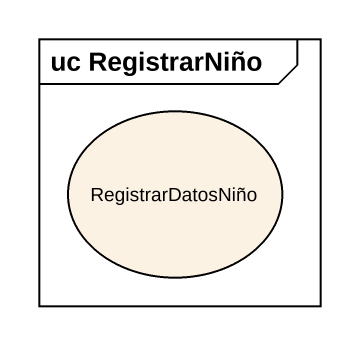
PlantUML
@startuml
mainframe uc RegistrarNiño
usecase RegistrarDatosNiño
@enduml
